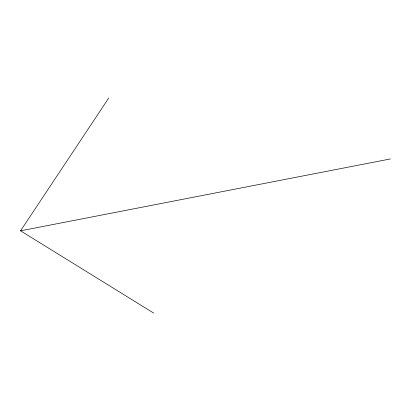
<?xml version="1.0" encoding="UTF-8"?>
<svg xmlns="http://www.w3.org/2000/svg" width="411" height="411" viewBox="0 0 411 411"><rect width="100%" height="100%" fill="white"/><g stroke="black" fill="none" stroke-linecap="round" stroke-linejoin="round"><path stroke-width="0.62" d="M153.668 313.074L20.55 230.823L108.807 97.926M20.55 230.823L390.45 158.939"/></g></svg>
